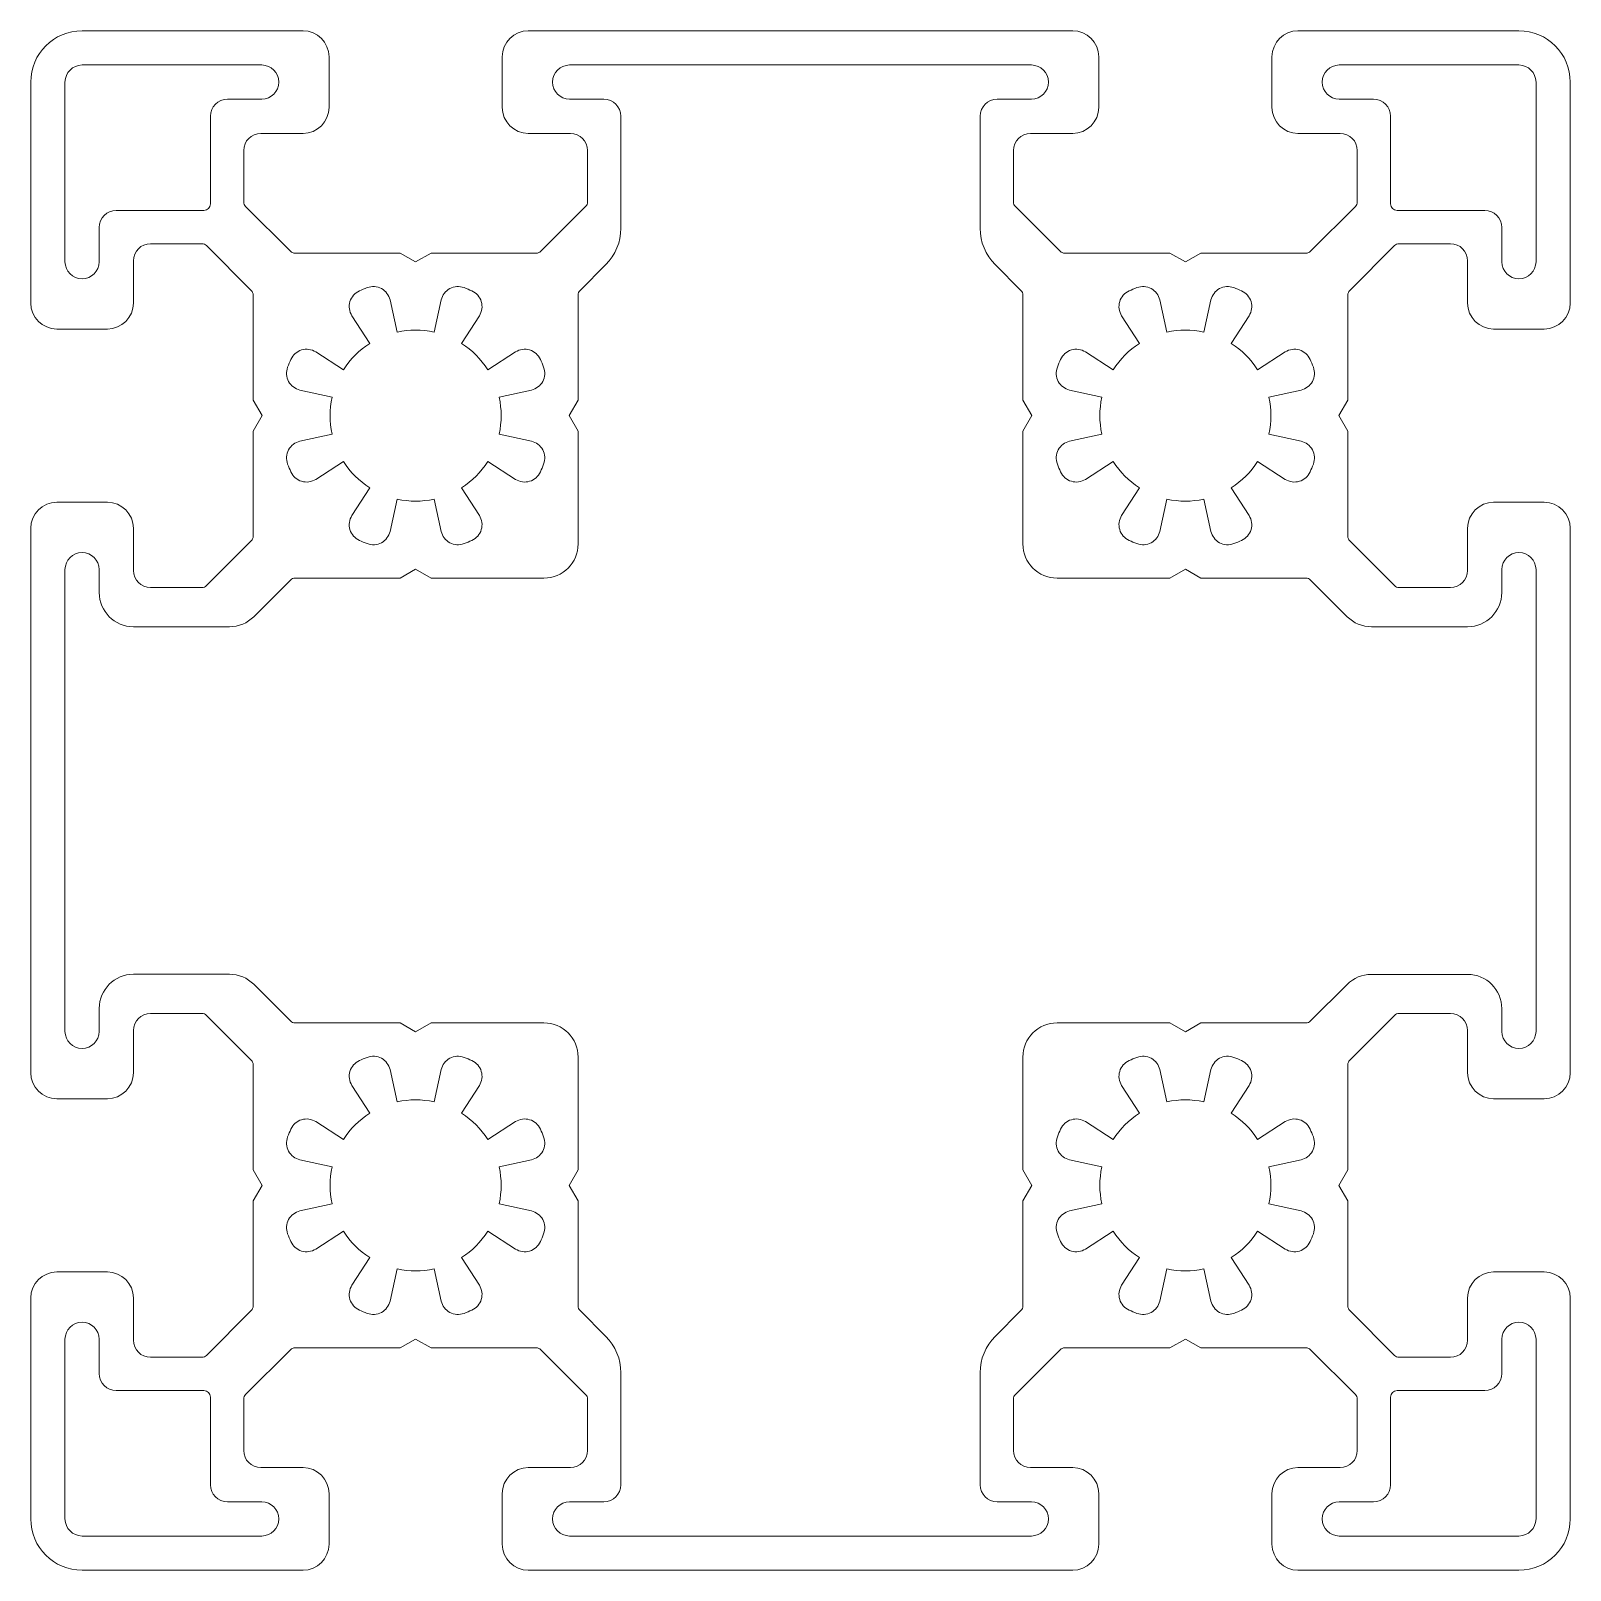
# Model space of a CAD drawing. Header units: millimetres. Extents: x -45 to 45, y -45 to 45.
import ezdxf

# ---------------------------------------------------------------- set-up
doc = ezdxf.new("R2010")
doc.units = ezdxf.units.MM

msp = doc.modelspace()

# ---------------------------------------------------------------- linework, layer by layer
at = {"color": 7, "linetype": 'Continuous', "lineweight": 15}
for p, q in [((-42, 45), (-29.085, 45)), ((-15.915, 45), (15.915, 45)), ((29.085, 45), (42, 45)), ((-27.565, 43.48), (-27.565, 40.52)), ((-17.435, 40.52), (-17.435, 43.48)), ((17.435, 43.48), (17.435, 40.52)), ((27.565, 40.52), (27.565, 43.48)), ((-42, 43), (-31.5, 43)), ((-13.5, 43), (13.5, 43)), ((31.5, 43), (42, 43)), ((-45, 29.085), (-45, 42)), ((-43, 31.5), (-43, 42)), ((43, 42), (43, 31.5)), ((45, 42), (45, 29.085)), ((-31.5, 41), (-33.5, 41)), ((-11.5, 41), (-13.5, 41)), ((13.5, 41), (11.5, 41)), ((33.5, 41), (31.5, 41)), ((-34.5, 40), (-34.5, 34.88)), ((-10.5, 33.452), (-10.5, 40)), ((10.5, 40), (10.5, 33.452)), ((34.5, 34.88), (34.5, 40)), ((-29.085, 39), (-31.55, 39)), ((-13.45, 39), (-15.915, 39)), ((15.915, 39), (13.45, 39)), ((31.55, 39), (29.085, 39)), ((-32.55, 38), (-32.55, 34.998)), ((-12.45, 34.998), (-12.45, 38)), ((12.45, 38), (12.45, 34.998)), ((32.55, 34.998), (32.55, 38)), ((-34.88, 34.5), (-40, 34.5)), ((-32.439, 34.73), (-29.82, 32.111)), ((-15.18, 32.111), (-12.561, 34.73)), ((12.561, 34.73), (15.18, 32.111)), ((29.82, 32.111), (32.439, 34.73)), ((40, 34.5), (34.88, 34.5)), ((-41, 33.5), (-41, 31.5)), ((41, 31.5), (41, 33.5)), ((-34.998, 32.55), (-38, 32.55)), ((-32.111, 29.82), (-34.73, 32.439)), ((34.73, 32.439), (32.111, 29.82)), ((38, 32.55), (34.998, 32.55)), ((-39, 31.55), (-39, 29.085)), ((-29.552, 32), (-23.4, 32)), ((-23.4, 32), (-22.5, 31.485)), ((-22.5, 31.485), (-21.6, 32)), ((-21.6, 32), (-15.448, 32)), ((15.448, 32), (21.6, 32)), ((21.6, 32), (22.5, 31.485)), ((22.5, 31.485), (23.4, 32)), ((23.4, 32), (29.552, 32)), ((39, 29.085), (39, 31.55)), ((-12.889, 29.82), (-11.379, 31.33)), ((11.379, 31.33), (12.889, 29.82)), ((-32, 23.4), (-32, 29.552)), ((-23.999, 29.265), (-23.581, 27.382)), ((-21.42, 27.382), (-21.001, 29.265)), ((-13, 23.4), (-13, 29.552)), ((13, 29.552), (13, 23.4)), ((21.001, 29.265), (21.419, 27.382)), ((23.58, 27.382), (23.999, 29.265)), ((32, 29.552), (32, 23.4)), ((-25.188, 26.716), (-26.224, 28.343)), ((-18.776, 28.343), (-19.812, 26.716)), ((19.812, 26.716), (18.776, 28.343)), ((26.224, 28.343), (25.188, 26.716)), ((-40.52, 27.565), (-43.48, 27.565)), ((43.48, 27.565), (40.52, 27.565)), ((-28.343, 26.224), (-26.716, 25.188)), ((-18.284, 25.188), (-16.657, 26.224)), ((16.657, 26.224), (18.284, 25.188)), ((26.716, 25.188), (28.343, 26.224)), ((-27.382, 23.58), (-29.265, 23.999)), ((-15.735, 23.999), (-17.618, 23.581)), ((17.618, 23.58), (15.735, 23.999)), ((29.265, 23.999), (27.382, 23.581)), ((-31.48, 22.5), (-32, 23.4)), ((-13.52, 22.5), (-13, 23.4)), ((13, 23.4), (13.52, 22.5)), ((32, 23.4), (31.48, 22.5)), ((-32, 21.6), (-31.48, 22.5)), ((-32, 15.448), (-32, 21.6)), ((-13, 21.6), (-13.52, 22.5)), ((-13, 15), (-13, 21.6)), ((13.52, 22.5), (13, 21.6)), ((13, 21.6), (13, 15)), ((31.48, 22.5), (32, 21.6)), ((32, 21.6), (32, 15.448)), ((-29.265, 21.001), (-27.382, 21.419)), ((-17.618, 21.42), (-15.735, 21.001)), ((15.735, 21.001), (17.618, 21.419)), ((27.382, 21.42), (29.265, 21.001)), ((-26.716, 19.812), (-28.343, 18.776)), ((-16.657, 18.776), (-18.284, 19.812)), ((18.284, 19.812), (16.657, 18.776)), ((28.343, 18.776), (26.716, 19.812)), ((-26.224, 16.657), (-25.188, 18.284)), ((-19.812, 18.284), (-18.776, 16.657)), ((18.776, 16.657), (19.812, 18.284)), ((25.188, 18.284), (26.224, 16.657)), ((-43.48, 17.435), (-40.52, 17.435)), ((-23.58, 17.618), (-23.999, 15.735)), ((-21.001, 15.735), (-21.419, 17.618)), ((21.42, 17.618), (21.001, 15.735)), ((23.999, 15.735), (23.581, 17.618)), ((40.52, 17.435), (43.48, 17.435)), ((-45, -15.915), (-45, 15.915)), ((-39, 15.915), (-39, 13.45)), ((39, 13.45), (39, 15.915)), ((45, 15.915), (45, -15.915)), ((-34.73, 12.561), (-32.111, 15.18)), ((32.111, 15.18), (34.73, 12.561)), ((-23.4, 13), (-22.5, 13.515)), ((-22.5, 13.515), (-21.6, 13)), ((21.6, 13), (22.5, 13.515)), ((22.5, 13.515), (23.4, 13)), ((-43, -13.5), (-43, 13.5)), ((-41, 13.5), (-41, 12.16)), ((-31.963, 10.746), (-29.82, 12.889)), ((-29.552, 13), (-23.4, 13)), ((-21.6, 13), (-15, 13)), ((15, 13), (21.6, 13)), ((23.4, 13), (29.552, 13)), ((29.82, 12.889), (31.963, 10.746)), ((41, 12.16), (41, 13.5)), ((43, 13.5), (43, -13.5)), ((-38, 12.45), (-34.998, 12.45)), ((34.998, 12.45), (38, 12.45)), ((-39, 10.16), (-33.377, 10.16)), ((33.377, 10.16), (39, 10.16)), ((-33.377, -10.16), (-39, -10.16)), ((-29.82, -12.889), (-31.963, -10.746)), ((31.958, -10.751), (29.82, -12.889)), ((39, -10.165), (33.372, -10.165)), ((-41, -12.16), (-41, -13.5)), ((-34.998, -12.45), (-38, -12.45)), ((-32.111, -15.18), (-34.73, -12.561)), ((34.73, -12.561), (32.111, -15.18)), ((38, -12.45), (34.998, -12.45)), ((41, -13.5), (41, -12.165)), ((-39, -13.45), (-39, -15.915)), ((-23.4, -13), (-29.552, -13)), ((-22.5, -13.515), (-23.4, -13)), ((-21.6, -13), (-22.5, -13.515)), ((-15, -13), (-21.6, -13)), ((21.6, -13), (15, -13)), ((22.5, -13.515), (21.6, -13)), ((23.4, -13), (22.5, -13.515)), ((29.552, -13), (23.4, -13)), ((39, -15.915), (39, -13.45)), ((-13, -21.6), (-13, -15)), ((13, -15), (13, -21.6)), ((-32, -21.6), (-32, -15.448)), ((-23.999, -15.735), (-23.581, -17.618)), ((-21.42, -17.618), (-21.001, -15.735)), ((21.001, -15.735), (21.419, -17.618)), ((23.58, -17.618), (23.999, -15.735)), ((32, -15.448), (32, -21.6)), ((-25.188, -18.284), (-26.224, -16.657)), ((-18.776, -16.657), (-19.812, -18.284)), ((19.812, -18.284), (18.776, -16.657)), ((26.224, -16.657), (25.188, -18.284)), ((-40.52, -17.435), (-43.48, -17.435)), ((43.48, -17.435), (40.52, -17.435)), ((-28.343, -18.776), (-26.716, -19.812)), ((-18.284, -19.812), (-16.657, -18.776)), ((16.657, -18.776), (18.284, -19.812)), ((26.716, -19.812), (28.343, -18.776)), ((-27.382, -21.42), (-29.265, -21.001)), ((-15.735, -21.001), (-17.618, -21.419)), ((17.618, -21.42), (15.735, -21.001)), ((29.265, -21.001), (27.382, -21.419)), ((-31.48, -22.5), (-32, -21.6)), ((-32, -23.4), (-31.48, -22.5)), ((-13.52, -22.5), (-13, -21.6)), ((-13, -23.4), (-13.52, -22.5)), ((13, -21.6), (13.52, -22.5)), ((13.52, -22.5), (13, -23.4)), ((32, -21.6), (31.48, -22.5)), ((31.48, -22.5), (32, -23.4)), ((-32, -29.552), (-32, -23.4)), ((-13, -29.552), (-13, -23.4)), ((13, -23.4), (13, -29.552)), ((32, -23.4), (32, -29.552)), ((-29.265, -23.999), (-27.382, -23.581)), ((-17.618, -23.58), (-15.735, -23.999)), ((15.735, -23.999), (17.618, -23.581)), ((27.382, -23.58), (29.265, -23.999)), ((-26.716, -25.188), (-28.343, -26.224)), ((-16.657, -26.224), (-18.284, -25.188)), ((18.284, -25.188), (16.657, -26.224)), ((28.343, -26.224), (26.716, -25.188)), ((-26.224, -28.343), (-25.188, -26.716)), ((-19.812, -26.716), (-18.776, -28.343)), ((18.776, -28.343), (19.812, -26.716)), ((25.188, -26.716), (26.224, -28.343)), ((-43.48, -27.565), (-40.52, -27.565)), ((-23.58, -27.382), (-23.999, -29.265)), ((-21.001, -29.265), (-21.419, -27.382)), ((21.42, -27.382), (21.001, -29.265)), ((23.999, -29.265), (23.581, -27.382)), ((40.52, -27.565), (43.48, -27.565)), ((-45, -42), (-45, -29.085)), ((-39, -29.085), (-39, -31.55)), ((39, -31.55), (39, -29.085)), ((45, -29.085), (45, -42)), ((-34.73, -32.439), (-32.111, -29.82)), ((-11.379, -31.33), (-12.889, -29.82)), ((12.889, -29.82), (11.379, -31.33)), ((32.111, -29.82), (34.73, -32.439)), ((-43, -42), (-43, -31.5)), ((-41, -31.5), (-41, -33.5)), ((-22.5, -31.485), (-23.4, -32)), ((-21.6, -32), (-22.5, -31.485)), ((22.5, -31.485), (21.6, -32)), ((23.4, -32), (22.5, -31.485)), ((41, -33.5), (41, -31.5)), ((43, -31.5), (43, -42)), ((-29.82, -32.111), (-32.439, -34.73)), ((-23.4, -32), (-29.552, -32)), ((-15.448, -32), (-21.6, -32)), ((-12.561, -34.73), (-15.18, -32.111)), ((15.18, -32.111), (12.561, -34.73)), ((21.6, -32), (15.448, -32)), ((29.552, -32), (23.4, -32)), ((32.439, -34.73), (29.82, -32.111)), ((-38, -32.55), (-34.998, -32.55)), ((34.998, -32.55), (38, -32.55)), ((-10.5, -40), (-10.5, -33.452)), ((10.5, -33.452), (10.5, -40)), ((-40, -34.5), (-34.88, -34.5)), ((-34.5, -34.88), (-34.5, -40)), ((-32.55, -34.998), (-32.55, -38)), ((-12.45, -38), (-12.45, -34.998)), ((12.45, -34.998), (12.45, -38)), ((32.55, -38), (32.55, -34.998)), ((34.5, -40), (34.5, -34.88)), ((34.88, -34.5), (40, -34.5)), ((-31.55, -39), (-29.085, -39)), ((-15.915, -39), (-13.45, -39)), ((13.45, -39), (15.915, -39)), ((29.085, -39), (31.55, -39)), ((-33.5, -41), (-31.5, -41)), ((-27.565, -40.52), (-27.565, -43.48)), ((-17.435, -43.48), (-17.435, -40.52)), ((-13.5, -41), (-11.5, -41)), ((11.5, -41), (13.5, -41)), ((17.435, -40.52), (17.435, -43.48)), ((27.565, -43.48), (27.565, -40.52)), ((31.5, -41), (33.5, -41)), ((-31.5, -43), (-42, -43)), ((13.5, -43), (-13.5, -43)), ((42, -43), (31.5, -43)), ((-29.085, -45), (-42, -45)), ((15.915, -45), (-15.915, -45)), ((42, -45), (29.085, -45))]:
    msp.add_line(p, q, dxfattribs=at)
for centre, radius, start, end in [((29.085, 43.48), 1.52, 90, 180), ((-42, 42), 3, 90, 180), ((-29.085, 43.48), 1.52, 0, 90), ((-15.915, 43.48), 1.52, 90, 180), ((15.915, 43.48), 1.52, 0, 90), ((42, 42), 3, 0, 90), ((-42, 42), 1, 90, 180), ((-31.5, 42), 1, 270, 90), ((-13.5, 42), 1, 90, 270), ((13.5, 42), 1, 270, 90), ((31.5, 42), 1, 90, 270), ((42, 42), 1, 0, 90), ((-33.5, 40), 1, 90, 180), ((-29.085, 40.52), 1.52, 270, 0), ((-15.915, 40.52), 1.52, 180, 270), ((-11.5, 40), 1, 0, 90), ((11.5, 40), 1, 90, 180), ((15.915, 40.52), 1.52, 270, 0), ((29.085, 40.52), 1.52, 180, 270), ((33.5, 40), 1, 0, 90), ((-31.55, 38), 1, 90, 180), ((-13.45, 38), 1, 0, 90), ((13.45, 38), 1, 90, 180), ((31.55, 38), 1, 0, 90), ((-40, 33.5), 1, 90, 180), ((-34.88, 34.88), 0.38, 270, 0), ((-32.17, 34.998), 0.38, 180, 225), ((-12.83, 34.998), 0.38, 315, 0), ((12.83, 34.998), 0.38, 180, 225), ((32.17, 34.998), 0.38, 315, 0), ((34.88, 34.88), 0.38, 180, 270), ((40, 33.5), 1, 0, 90), ((-13.5, 33.452), 3, 315, 0), ((13.5, 33.452), 3, 180, 225), ((-38, 31.55), 1, 90, 180), ((-34.998, 32.17), 0.38, 45, 90), ((34.998, 32.17), 0.38, 90, 135), ((38, 31.55), 1, 0, 90), ((-29.552, 32.38), 0.38, 225, 270), ((-15.448, 32.38), 0.38, 270, 315), ((15.448, 32.38), 0.38, 225, 270), ((29.552, 32.38), 0.38, 270, 315), ((-42, 31.5), 1, 180, 0), ((42, 31.5), 1, 180, 0), ((-32.38, 29.552), 0.38, 0, 45), ((-25.38, 28.88), 1, 114.29646, 212.48168), ((-22.5, 22.5), 8, 110.70469, 114.29646), ((-24.975, 29.048), 1, 12.51084, 110.70469), ((-20.025, 29.048), 1, 69.29646, 167.48168), ((-22.5, 22.5), 8, 65.70469, 69.29646), ((-19.62, 28.88), 1, 327.51084, 65.70469), ((-12.62, 29.552), 0.38, 135, 180), ((12.62, 29.552), 0.38, 0, 45), ((19.62, 28.88), 1, 114.29646, 212.48168), ((22.5, 22.5), 8, 110.70469, 114.29646), ((20.025, 29.048), 1, 12.51084, 110.70469), ((24.975, 29.048), 1, 69.29646, 167.48168), ((22.5, 22.5), 8, 65.70469, 69.29646), ((25.38, 28.88), 1, 327.51084, 65.70469), ((32.38, 29.552), 0.38, 135, 180), ((-43.48, 29.085), 1.52, 180, 270), ((-40.52, 29.085), 1.52, 270, 0), ((40.52, 29.085), 1.52, 180, 270), ((43.48, 29.085), 1.52, 270, 0), ((-22.5, 22.5), 5, 77.52047, 102.48402), ((22.5, 22.5), 5, 77.52047, 102.48402), ((-28.88, 25.38), 1, 57.51084, 155.70469), ((-22.5, 22.5), 5, 122.52047, 147.48402), ((-22.5, 22.5), 5, 32.52047, 57.48402), ((-16.12, 25.38), 1, 24.29646, 122.48168), ((16.12, 25.38), 1, 57.51084, 155.70469), ((22.5, 22.5), 5, 122.52047, 147.48402), ((22.5, 22.5), 5, 32.52047, 57.48402), ((28.88, 25.38), 1, 24.29646, 122.48168), ((-29.048, 24.975), 1, 159.29646, 257.48168), ((-22.5, 22.5), 8, 155.70469, 159.29646), ((-15.952, 24.975), 1, 282.51084, 20.70469), ((-22.5, 22.5), 8, 20.70469, 24.29646), ((15.952, 24.975), 1, 159.29646, 257.48168), ((22.5, 22.5), 8, 155.70469, 159.29646), ((29.048, 24.975), 1, 282.51084, 20.70469), ((22.5, 22.5), 8, 20.70469, 24.29646), ((-22.5, 22.5), 5, 167.52047, 192.48402), ((-22.5, 22.5), 5, 347.52047, 12.48402), ((22.5, 22.5), 5, 167.52047, 192.48402), ((22.5, 22.5), 5, 347.52047, 12.48402), ((-29.048, 20.025), 1, 102.51084, 200.70469), ((-15.952, 20.025), 1, 339.29646, 77.48168), ((15.952, 20.025), 1, 102.51084, 200.70469), ((29.048, 20.025), 1, 339.29646, 77.48168), ((-22.5, 22.5), 5, 212.52047, 237.48402), ((-22.5, 22.5), 5, 302.52047, 327.48402), ((22.5, 22.5), 5, 212.52047, 237.48402), ((22.5, 22.5), 5, 302.52047, 327.48402), ((-22.5, 22.5), 8, 200.70469, 204.29646), ((-28.88, 19.62), 1, 204.29646, 302.48168), ((-16.12, 19.62), 1, 237.51084, 335.70469), ((-22.5, 22.5), 8, 335.70469, 339.29646), ((22.5, 22.5), 8, 200.70469, 204.29646), ((16.12, 19.62), 1, 204.29646, 302.48168), ((28.88, 19.62), 1, 237.51084, 335.70469), ((22.5, 22.5), 8, 335.70469, 339.29646), ((-43.48, 15.915), 1.52, 90, 180), ((-40.52, 15.915), 1.52, 0, 90), ((-22.5, 22.5), 5, 257.52047, 282.48402), ((22.5, 22.5), 5, 257.52047, 282.48402), ((40.52, 15.915), 1.52, 90, 180), ((43.48, 15.915), 1.52, 0, 90), ((-25.38, 16.12), 1, 147.51084, 245.70469), ((-19.62, 16.12), 1, 294.29646, 32.48168), ((19.62, 16.12), 1, 147.51084, 245.70469), ((25.38, 16.12), 1, 294.29646, 32.48168), ((-32.38, 15.448), 0.38, 315, 0), ((-24.975, 15.952), 1, 249.29646, 347.48168), ((-20.025, 15.952), 1, 192.51084, 290.70469), ((20.025, 15.952), 1, 249.29646, 347.48168), ((24.975, 15.952), 1, 192.51084, 290.70469), ((32.38, 15.448), 0.38, 180, 225), ((-42, 13.5), 1, 0, 180), ((-22.5, 22.5), 8, 245.70469, 249.29646), ((-22.5, 22.5), 8, 290.70469, 294.29646), ((-15, 15), 2, 270, 0), ((15, 15), 2, 180, 270), ((22.5, 22.5), 8, 245.70469, 249.29646), ((22.5, 22.5), 8, 290.70469, 294.29646), ((42, 13.5), 1, 0, 180), ((-38, 13.45), 1, 180, 270), ((-29.552, 12.62), 0.38, 90, 135), ((29.552, 12.62), 0.38, 45, 90), ((38, 13.45), 1, 270, 0), ((-39, 12.16), 2, 180, 270), ((-34.998, 12.83), 0.38, 270, 315), ((34.998, 12.83), 0.38, 225, 270), ((39, 12.16), 2, 270, 0), ((-33.377, 12.16), 2, 270, 315), ((33.377, 12.16), 2, 225, 270), ((-39, -12.16), 2, 90, 180), ((-33.377, -12.16), 2, 45, 90), ((33.372, -12.165), 2, 90, 135), ((39, -12.165), 2, 0, 90), ((-38, -13.45), 1, 90, 180), ((-34.998, -12.83), 0.38, 45, 90), ((34.998, -12.83), 0.38, 90, 135), ((38, -13.45), 1, 0, 90), ((-42, -13.5), 1, 180, 0), ((-29.552, -12.62), 0.38, 225, 270), ((-15, -15), 2, 0, 90), ((15, -15), 2, 90, 180), ((29.552, -12.62), 0.38, 270, 315), ((42, -13.5), 1, 180, 0), ((-32.38, -15.448), 0.38, 0, 45), ((-25.38, -16.12), 1, 114.29646, 212.48168), ((-22.5, -22.5), 8, 110.70469, 114.29646), ((-24.975, -15.952), 1, 12.51084, 110.70469), ((-20.025, -15.952), 1, 69.29646, 167.48168), ((-22.5, -22.5), 8, 65.70469, 69.29646), ((-19.62, -16.12), 1, 327.51084, 65.70469), ((19.62, -16.12), 1, 114.29646, 212.48168), ((22.5, -22.5), 8, 110.70469, 114.29646), ((20.025, -15.952), 1, 12.51084, 110.70469), ((24.975, -15.952), 1, 69.29646, 167.48168), ((22.5, -22.5), 8, 65.70469, 69.29646), ((25.38, -16.12), 1, 327.51084, 65.70469), ((32.38, -15.448), 0.38, 135, 180), ((-43.48, -15.915), 1.52, 180, 270), ((-40.52, -15.915), 1.52, 270, 0), ((40.52, -15.915), 1.52, 180, 270), ((43.48, -15.915), 1.52, 270, 0), ((-22.5, -22.5), 5, 77.52047, 102.48402), ((22.5, -22.5), 5, 77.52047, 102.48402), ((-28.88, -19.62), 1, 57.51084, 155.70469), ((-22.5, -22.5), 5, 122.52047, 147.48402), ((-22.5, -22.5), 5, 32.52047, 57.48402), ((-16.12, -19.62), 1, 24.29646, 122.48168), ((16.12, -19.62), 1, 57.51084, 155.70469), ((22.5, -22.5), 5, 122.52047, 147.48402), ((22.5, -22.5), 5, 32.52047, 57.48402), ((28.88, -19.62), 1, 24.29646, 122.48168), ((-29.048, -20.025), 1, 159.29646, 257.48168), ((-22.5, -22.5), 8, 155.70469, 159.29646), ((-15.952, -20.025), 1, 282.51084, 20.70469), ((-22.5, -22.5), 8, 20.70469, 24.29646), ((15.952, -20.025), 1, 159.29646, 257.48168), ((22.5, -22.5), 8, 155.70469, 159.29646), ((29.048, -20.025), 1, 282.51084, 20.70469), ((22.5, -22.5), 8, 20.70469, 24.29646), ((-22.5, -22.5), 5, 167.52047, 192.48402), ((-22.5, -22.5), 5, 347.52047, 12.48402), ((22.5, -22.5), 5, 167.52047, 192.48402), ((22.5, -22.5), 5, 347.52047, 12.48402), ((-29.048, -24.975), 1, 102.51084, 200.70469), ((-15.952, -24.975), 1, 339.29646, 77.48168), ((15.952, -24.975), 1, 102.51084, 200.70469), ((29.048, -24.975), 1, 339.29646, 77.48168), ((-22.5, -22.5), 5, 212.52047, 237.48402), ((-22.5, -22.5), 5, 302.52047, 327.48402), ((22.5, -22.5), 5, 212.52047, 237.48402), ((22.5, -22.5), 5, 302.52047, 327.48402), ((-22.5, -22.5), 8, 200.70469, 204.29646), ((-28.88, -25.38), 1, 204.29646, 302.48168), ((-16.12, -25.38), 1, 237.51084, 335.70469), ((-22.5, -22.5), 8, 335.70469, 339.29646), ((22.5, -22.5), 8, 200.70469, 204.29646), ((16.12, -25.38), 1, 204.29646, 302.48168), ((28.88, -25.38), 1, 237.51084, 335.70469), ((22.5, -22.5), 8, 335.70469, 339.29646), ((-43.48, -29.085), 1.52, 90, 180), ((-40.52, -29.085), 1.52, 0, 90), ((-22.5, -22.5), 5, 257.52047, 282.48402), ((22.5, -22.5), 5, 257.52047, 282.48402), ((40.52, -29.085), 1.52, 90, 180), ((43.48, -29.085), 1.52, 360, 90), ((-25.38, -28.88), 1, 147.51084, 245.70469), ((-19.62, -28.88), 1, 294.29646, 32.48168), ((19.62, -28.88), 1, 147.51084, 245.70469), ((25.38, -28.88), 1, 294.29646, 32.48168), ((-32.38, -29.552), 0.38, 315, 0), ((-24.975, -29.048), 1, 249.29646, 347.48168), ((-20.025, -29.048), 1, 192.51084, 290.70469), ((-12.62, -29.552), 0.38, 180, 225), ((12.62, -29.552), 0.38, 315, 0), ((20.025, -29.048), 1, 249.29646, 347.48168), ((24.975, -29.048), 1, 192.51084, 290.70469), ((32.38, -29.552), 0.38, 180, 225), ((-42, -31.5), 1, 0, 180), ((-22.5, -22.5), 8, 245.70469, 249.29646), ((-22.5, -22.5), 8, 290.70469, 294.29646), ((22.5, -22.5), 8, 245.70469, 249.29646), ((22.5, -22.5), 8, 290.70469, 294.29646), ((42, -31.5), 1, 0, 180), ((-13.5, -33.452), 3, 0, 45), ((13.5, -33.452), 3, 135, 180), ((-38, -31.55), 1, 180, 270), ((-29.552, -32.38), 0.38, 90, 135), ((-15.448, -32.38), 0.38, 45, 90), ((15.448, -32.38), 0.38, 90, 135), ((29.552, -32.38), 0.38, 45, 90), ((38, -31.55), 1, 270, 0), ((-34.998, -32.17), 0.38, 270, 315), ((34.998, -32.17), 0.38, 225, 270), ((-40, -33.5), 1, 180, 270), ((40, -33.5), 1, 270, 0), ((-34.88, -34.88), 0.38, 0, 90), ((-32.17, -34.998), 0.38, 135, 180), ((-12.83, -34.998), 0.38, 0, 45), ((12.83, -34.998), 0.38, 135, 180), ((32.17, -34.998), 0.38, 0, 45), ((34.88, -34.88), 0.38, 90, 180), ((-31.55, -38), 1, 180, 270), ((-13.45, -38), 1, 270, 0), ((13.45, -38), 1, 180, 270), ((31.55, -38), 1, 270, 0), ((-29.085, -40.52), 1.52, 0, 90), ((-15.915, -40.52), 1.52, 90, 180), ((15.915, -40.52), 1.52, 0, 90), ((29.085, -40.52), 1.52, 90, 180), ((-33.5, -40), 1, 180, 270), ((-11.5, -40), 1, 270, 0), ((11.5, -40), 1, 180, 270), ((33.5, -40), 1, 270, 0), ((-31.5, -42), 1, 270, 90), ((-13.5, -42), 1, 90, 270), ((13.5, -42), 1, 270, 90), ((31.5, -42), 1, 90, 270), ((-42, -42), 3, 180, 270), ((-42, -42), 1, 180, 270), ((42, -42), 3, 270, 0), ((42, -42), 1, 270, 0), ((-29.085, -43.48), 1.52, 270, 0), ((-15.915, -43.48), 1.52, 180, 270), ((15.915, -43.48), 1.52, 270, 0), ((29.085, -43.48), 1.52, 180, 270)]:
    msp.add_arc(centre, radius, start, end, dxfattribs=at)

doc.saveas('drawing.dxf')
